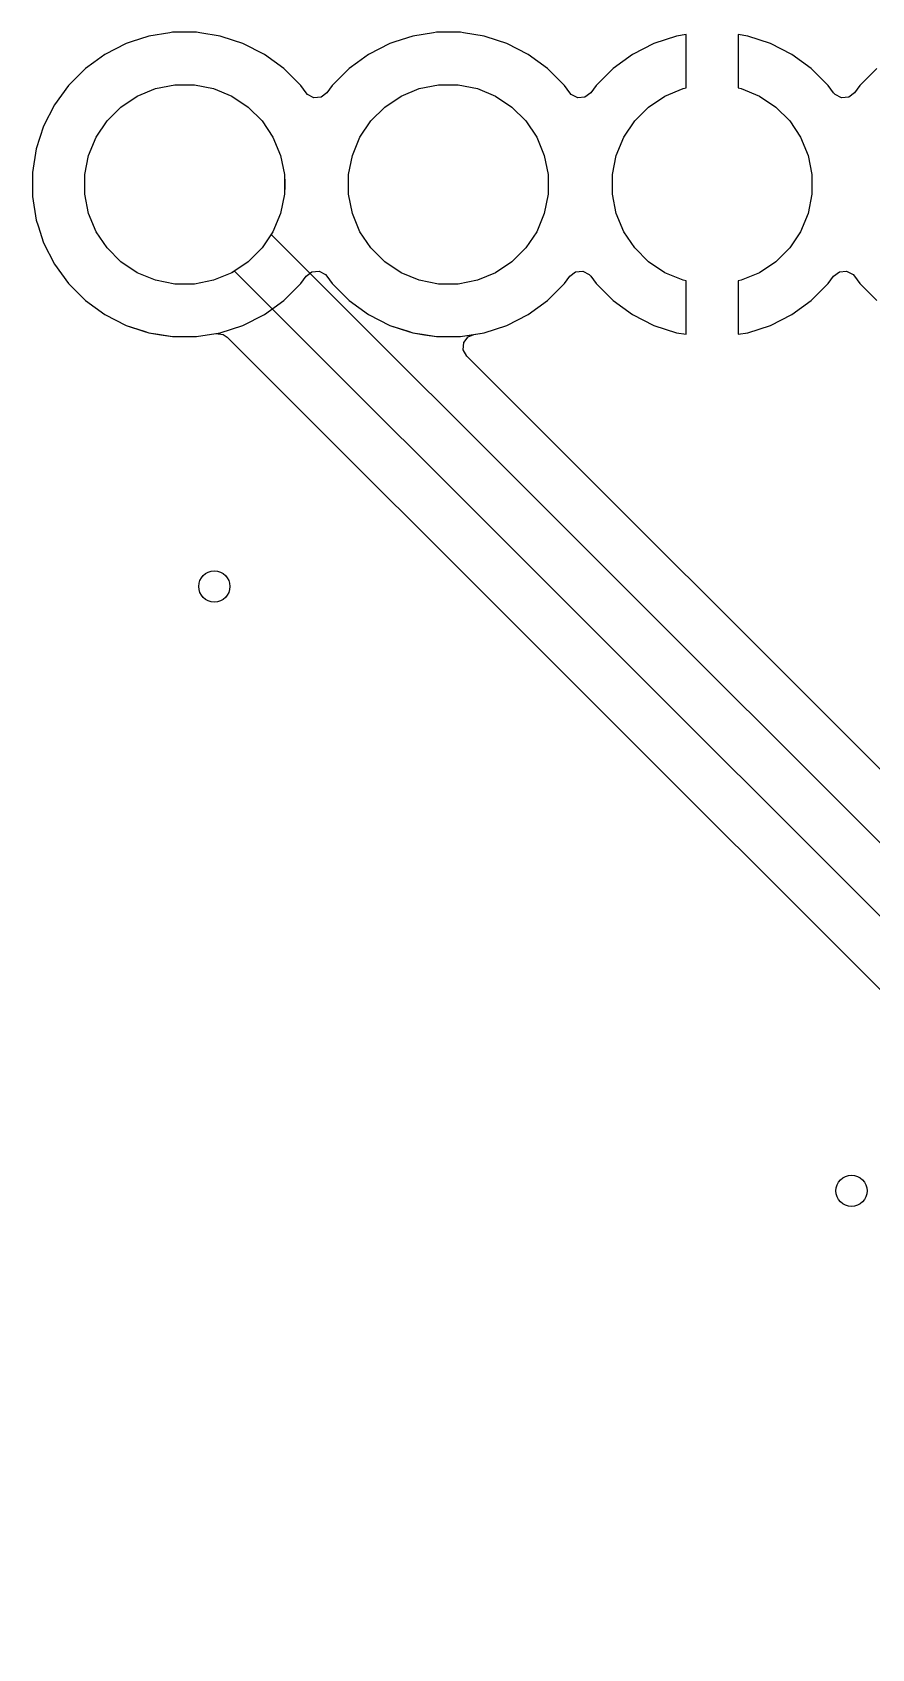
# Model space of a CAD drawing. Header units: inches. Extents: x 6.57 to 9.79, y -8.72 to -3.17.
# Drawn here: x 7.621 to 7.939, y -5.783 to -5.17 of the extents above; entities that cross this region are included whole.
import ezdxf

# ---------------------------------------------------------------- set-up
doc = ezdxf.new("R2010")
doc.units = ezdxf.units.IN
doc.header["$MEASUREMENT"] = 0
doc.layers.add('In2.Cu', color=33, linetype='CONTINUOUS', true_color=0xce7d2c)

msp = doc.modelspace()

# ---------------------------------------------------------------- linework, layer by layer
at = {"layer": 'In2.Cu', "linetype": 'CONTINUOUS'}
for p, q in [((7.65657, -5.17403), (7.64848, -5.17815)), ((7.65657, -5.17403), (7.64848, -5.17815)), ((7.65657, -5.17403), (7.64848, -5.17815)), ((7.65657, -5.17403), (7.64848, -5.17815)), ((7.65848, -5.17341), (7.65657, -5.17403)), ((7.65848, -5.17341), (7.65657, -5.17403)), ((7.65848, -5.17341), (7.65657, -5.17403)), ((7.65848, -5.17341), (7.65657, -5.17403)), ((7.65657, -5.17403), (7.65657, -5.17403)), ((7.65657, -5.17403), (7.65657, -5.17403)), ((7.65657, -5.17403), (7.65657, -5.17403)), ((7.65657, -5.17403), (7.65657, -5.17403)), ((7.65657, -5.17403), (7.65657, -5.17403)), ((7.65657, -5.17403), (7.65657, -5.17403)), ((7.65657, -5.17403), (7.65657, -5.17403)), ((7.65657, -5.17403), (7.65657, -5.17403)), ((7.66521, -5.17122), (7.65848, -5.17341)), ((7.66521, -5.17122), (7.65848, -5.17341)), ((7.66521, -5.17122), (7.65848, -5.17341)), ((7.66521, -5.17122), (7.65848, -5.17341)), ((7.6731, -5.16997), (7.66521, -5.17122)), ((7.6731, -5.16997), (7.66521, -5.17122)), ((7.6731, -5.16997), (7.66521, -5.17122)), ((7.6731, -5.16997), (7.66521, -5.17122)), ((7.67418, -5.1698), (7.6731, -5.16997)), ((7.67418, -5.1698), (7.6731, -5.16997)), ((7.67418, -5.1698), (7.6731, -5.16997)), ((7.67418, -5.1698), (7.6731, -5.16997)), ((7.68326, -5.1698), (7.67418, -5.1698)), ((7.68326, -5.1698), (7.67418, -5.1698)), ((7.68326, -5.1698), (7.67418, -5.1698)), ((7.68326, -5.1698), (7.67418, -5.1698)), ((7.68449, -5.16999), (7.68326, -5.1698)), ((7.68449, -5.16999), (7.68326, -5.1698)), ((7.68449, -5.16999), (7.68326, -5.1698)), ((7.68449, -5.16999), (7.68326, -5.1698)), ((7.69224, -5.17122), (7.68449, -5.16999)), ((7.69224, -5.17122), (7.68449, -5.16999)), ((7.69224, -5.17122), (7.68449, -5.16999)), ((7.69224, -5.17122), (7.68449, -5.16999)), ((7.69732, -5.17287), (7.69224, -5.17122)), ((7.69732, -5.17287), (7.69224, -5.17122)), ((7.69732, -5.17287), (7.69224, -5.17122)), ((7.69732, -5.17287), (7.69224, -5.17122)), ((7.70087, -5.17403), (7.69732, -5.17287)), ((7.70087, -5.17403), (7.69732, -5.17287)), ((7.70087, -5.17403), (7.69732, -5.17287)), ((7.70087, -5.17403), (7.69732, -5.17287)), ((7.70897, -5.17815), (7.70087, -5.17403)), ((7.70897, -5.17815), (7.70087, -5.17403)), ((7.70897, -5.17815), (7.70087, -5.17403)), ((7.70897, -5.17815), (7.70087, -5.17403)), ((7.75657, -5.17403), (7.74848, -5.17815)), ((7.75657, -5.17403), (7.74848, -5.17815)), ((7.75657, -5.17403), (7.74848, -5.17815)), ((7.75657, -5.17403), (7.74848, -5.17815)), ((7.75848, -5.17341), (7.75657, -5.17403)), ((7.75848, -5.17341), (7.75657, -5.17403)), ((7.75848, -5.17341), (7.75657, -5.17403)), ((7.75848, -5.17341), (7.75657, -5.17403)), ((7.75657, -5.17403), (7.75657, -5.17403)), ((7.75657, -5.17403), (7.75657, -5.17403)), ((7.75657, -5.17403), (7.75657, -5.17403)), ((7.75657, -5.17403), (7.75657, -5.17403)), ((7.75657, -5.17403), (7.75657, -5.17403)), ((7.75657, -5.17403), (7.75657, -5.17403)), ((7.75657, -5.17403), (7.75657, -5.17403)), ((7.75657, -5.17403), (7.75657, -5.17403)), ((7.76521, -5.17122), (7.75848, -5.17341)), ((7.76521, -5.17122), (7.75848, -5.17341)), ((7.76521, -5.17122), (7.75848, -5.17341)), ((7.76521, -5.17122), (7.75848, -5.17341)), ((7.7731, -5.16997), (7.76521, -5.17122)), ((7.7731, -5.16997), (7.76521, -5.17122)), ((7.7731, -5.16997), (7.76521, -5.17122)), ((7.7731, -5.16997), (7.76521, -5.17122)), ((7.77418, -5.1698), (7.7731, -5.16997)), ((7.77418, -5.1698), (7.7731, -5.16997)), ((7.77418, -5.1698), (7.7731, -5.16997)), ((7.77418, -5.1698), (7.7731, -5.16997)), ((7.78326, -5.1698), (7.77418, -5.1698)), ((7.78326, -5.1698), (7.77418, -5.1698)), ((7.78326, -5.1698), (7.77418, -5.1698)), ((7.78326, -5.1698), (7.77418, -5.1698)), ((7.78449, -5.16999), (7.78326, -5.1698)), ((7.78449, -5.16999), (7.78326, -5.1698)), ((7.78449, -5.16999), (7.78326, -5.1698)), ((7.78449, -5.16999), (7.78326, -5.1698)), ((7.79224, -5.17122), (7.78449, -5.16999)), ((7.79224, -5.17122), (7.78449, -5.16999)), ((7.79224, -5.17122), (7.78449, -5.16999)), ((7.79224, -5.17122), (7.78449, -5.16999)), ((7.79732, -5.17287), (7.79224, -5.17122)), ((7.79732, -5.17287), (7.79224, -5.17122)), ((7.79732, -5.17287), (7.79224, -5.17122)), ((7.79732, -5.17287), (7.79224, -5.17122)), ((7.80087, -5.17403), (7.79732, -5.17287)), ((7.80087, -5.17403), (7.79732, -5.17287)), ((7.80087, -5.17403), (7.79732, -5.17287)), ((7.80087, -5.17403), (7.79732, -5.17287)), ((7.80897, -5.17815), (7.80087, -5.17403)), ((7.80897, -5.17815), (7.80087, -5.17403)), ((7.80897, -5.17815), (7.80087, -5.17403)), ((7.80897, -5.17815), (7.80087, -5.17403)), ((7.85658, -5.17405), (7.84849, -5.17817)), ((7.85658, -5.17405), (7.84849, -5.17817)), ((7.85658, -5.17405), (7.84849, -5.17817)), ((7.85658, -5.17405), (7.84849, -5.17817)), ((7.86522, -5.17124), (7.85658, -5.17405)), ((7.86522, -5.17124), (7.85658, -5.17405)), ((7.86522, -5.17124), (7.85658, -5.17405)), ((7.86522, -5.17124), (7.85658, -5.17405)), ((7.86888, -5.17066), (7.86522, -5.17124)), ((7.86888, -5.17066), (7.86522, -5.17124)), ((7.86888, -5.17066), (7.86522, -5.17124)), ((7.86888, -5.17066), (7.86522, -5.17124)), ((7.86888, -5.1909), (7.86888, -5.17066)), ((7.86888, -5.1909), (7.86888, -5.17066)), ((7.86888, -5.1909), (7.86888, -5.17066)), ((7.86888, -5.1909), (7.86888, -5.17066)), ((7.89223, -5.17124), (7.88857, -5.17066)), ((7.88857, -5.17066), (7.88857, -5.1909)), ((7.89223, -5.17124), (7.88857, -5.17066)), ((7.88857, -5.17066), (7.88857, -5.1909)), ((7.89223, -5.17124), (7.88857, -5.17066)), ((7.88857, -5.17066), (7.88857, -5.1909)), ((7.89223, -5.17124), (7.88857, -5.17066)), ((7.88857, -5.17066), (7.88857, -5.1909)), ((7.90087, -5.17405), (7.89223, -5.17124)), ((7.90087, -5.17405), (7.89223, -5.17124)), ((7.90087, -5.17405), (7.89223, -5.17124)), ((7.90087, -5.17405), (7.89223, -5.17124)), ((7.90896, -5.17817), (7.90087, -5.17405)), ((7.90896, -5.17817), (7.90087, -5.17405)), ((7.90896, -5.17817), (7.90087, -5.17405)), ((7.90896, -5.17817), (7.90087, -5.17405)), ((7.64848, -5.17815), (7.64429, -5.1812)), ((7.64848, -5.17815), (7.64429, -5.1812)), ((7.64848, -5.17815), (7.64429, -5.1812)), ((7.64848, -5.17815), (7.64429, -5.1812)), ((7.71632, -5.18349), (7.70897, -5.17815)), ((7.71632, -5.18349), (7.70897, -5.17815)), ((7.71632, -5.18349), (7.70897, -5.17815)), ((7.71632, -5.18349), (7.70897, -5.17815)), ((7.74848, -5.17815), (7.74429, -5.1812)), ((7.74848, -5.17815), (7.74429, -5.1812)), ((7.74848, -5.17815), (7.74429, -5.1812)), ((7.74848, -5.17815), (7.74429, -5.1812)), ((7.81632, -5.18349), (7.80897, -5.17815)), ((7.81632, -5.18349), (7.80897, -5.17815)), ((7.81632, -5.18349), (7.80897, -5.17815)), ((7.81632, -5.18349), (7.80897, -5.17815)), ((7.84849, -5.17817), (7.84114, -5.18351)), ((7.84849, -5.17817), (7.84114, -5.18351)), ((7.84849, -5.17817), (7.84114, -5.18351)), ((7.84849, -5.17817), (7.84114, -5.18351)), ((7.9163, -5.18351), (7.90896, -5.17817)), ((7.9163, -5.18351), (7.90896, -5.17817)), ((7.9163, -5.18351), (7.90896, -5.17817)), ((7.9163, -5.18351), (7.90896, -5.17817)), ((7.64113, -5.18349), (7.63471, -5.18991)), ((7.64113, -5.18349), (7.63471, -5.18991)), ((7.64113, -5.18349), (7.63471, -5.18991)), ((7.64113, -5.18349), (7.63471, -5.18991)), ((7.64429, -5.1812), (7.64113, -5.18349)), ((7.64429, -5.1812), (7.64113, -5.18349)), ((7.64429, -5.1812), (7.64113, -5.18349)), ((7.64429, -5.1812), (7.64113, -5.18349)), ((7.64113, -5.18349), (7.64113, -5.18349)), ((7.64113, -5.18349), (7.64113, -5.18349)), ((7.64113, -5.18349), (7.64113, -5.18349)), ((7.64113, -5.18349), (7.64113, -5.18349)), ((7.64113, -5.18349), (7.64113, -5.18349)), ((7.64113, -5.18349), (7.64113, -5.18349)), ((7.64113, -5.18349), (7.64113, -5.18349)), ((7.64113, -5.18349), (7.64113, -5.18349)), ((7.72274, -5.18991), (7.71632, -5.18349)), ((7.72274, -5.18991), (7.71632, -5.18349)), ((7.72274, -5.18991), (7.71632, -5.18349)), ((7.72274, -5.18991), (7.71632, -5.18349)), ((7.74113, -5.18349), (7.73471, -5.18991)), ((7.74113, -5.18349), (7.73471, -5.18991)), ((7.74113, -5.18349), (7.73471, -5.18991)), ((7.74113, -5.18349), (7.73471, -5.18991)), ((7.74429, -5.1812), (7.74113, -5.18349)), ((7.74429, -5.1812), (7.74113, -5.18349)), ((7.74429, -5.1812), (7.74113, -5.18349)), ((7.74429, -5.1812), (7.74113, -5.18349)), ((7.74113, -5.18349), (7.74113, -5.18349)), ((7.74113, -5.18349), (7.74113, -5.18349)), ((7.74113, -5.18349), (7.74113, -5.18349)), ((7.74113, -5.18349), (7.74113, -5.18349)), ((7.74113, -5.18349), (7.74113, -5.18349)), ((7.74113, -5.18349), (7.74113, -5.18349)), ((7.74113, -5.18349), (7.74113, -5.18349)), ((7.74113, -5.18349), (7.74113, -5.18349)), ((7.82274, -5.18991), (7.81632, -5.18349)), ((7.82274, -5.18991), (7.81632, -5.18349)), ((7.82274, -5.18991), (7.81632, -5.18349)), ((7.82274, -5.18991), (7.81632, -5.18349)), ((7.84114, -5.18351), (7.83472, -5.18993)), ((7.84114, -5.18351), (7.83472, -5.18993)), ((7.84114, -5.18351), (7.83472, -5.18993)), ((7.84114, -5.18351), (7.83472, -5.18993)), ((7.84114, -5.18351), (7.84114, -5.18351)), ((7.84114, -5.18351), (7.84114, -5.18351)), ((7.84114, -5.18351), (7.84114, -5.18351)), ((7.84114, -5.18351), (7.84114, -5.18351)), ((7.92272, -5.18993), (7.9163, -5.18351)), ((7.92272, -5.18993), (7.9163, -5.18351)), ((7.92272, -5.18993), (7.9163, -5.18351)), ((7.92272, -5.18993), (7.9163, -5.18351)), ((7.94113, -5.18349), (7.93471, -5.18991)), ((7.94113, -5.18349), (7.93471, -5.18991)), ((7.94113, -5.18349), (7.93471, -5.18991)), ((7.94113, -5.18349), (7.93471, -5.18991)), ((7.6347, -5.18993), (7.62937, -5.19726)), ((7.6347, -5.18993), (7.62937, -5.19726)), ((7.6347, -5.18993), (7.62937, -5.19726)), ((7.6347, -5.18993), (7.62937, -5.19726)), ((7.63471, -5.18991), (7.6347, -5.18993)), ((7.63471, -5.18991), (7.6347, -5.18993)), ((7.63471, -5.18991), (7.6347, -5.18993)), ((7.63471, -5.18991), (7.6347, -5.18993)), ((7.63471, -5.18991), (7.63471, -5.18991)), ((7.63471, -5.18991), (7.63471, -5.18991)), ((7.63471, -5.18991), (7.63471, -5.18991)), ((7.63471, -5.18991), (7.63471, -5.18991)), ((7.63471, -5.18991), (7.63471, -5.18991)), ((7.63471, -5.18991), (7.63471, -5.18991)), ((7.63471, -5.18991), (7.63471, -5.18991)), ((7.63471, -5.18991), (7.63471, -5.18991)), ((7.66081, -5.19399), (7.66769, -5.19114)), ((7.66081, -5.19399), (7.66769, -5.19114)), ((7.66081, -5.19399), (7.66769, -5.19114)), ((7.66081, -5.19399), (7.66769, -5.19114)), ((7.66769, -5.19114), (7.675, -5.18969)), ((7.66769, -5.19114), (7.675, -5.18969)), ((7.66769, -5.19114), (7.675, -5.18969)), ((7.66769, -5.19114), (7.675, -5.18969)), ((7.675, -5.18969), (7.68245, -5.18969)), ((7.675, -5.18969), (7.68245, -5.18969)), ((7.675, -5.18969), (7.68245, -5.18969)), ((7.675, -5.18969), (7.68245, -5.18969)), ((7.68245, -5.18969), (7.68975, -5.19114)), ((7.68245, -5.18969), (7.68975, -5.19114)), ((7.68245, -5.18969), (7.68975, -5.19114)), ((7.68245, -5.18969), (7.68975, -5.19114)), ((7.68975, -5.19114), (7.69664, -5.19399)), ((7.68975, -5.19114), (7.69664, -5.19399)), ((7.68975, -5.19114), (7.69664, -5.19399)), ((7.68975, -5.19114), (7.69664, -5.19399)), ((7.72275, -5.18993), (7.72274, -5.18991)), ((7.72275, -5.18993), (7.72274, -5.18991)), ((7.72275, -5.18993), (7.72274, -5.18991)), ((7.72275, -5.18993), (7.72274, -5.18991)), ((7.72477, -5.19271), (7.72275, -5.18993)), ((7.72477, -5.19271), (7.72275, -5.18993)), ((7.72477, -5.19271), (7.72275, -5.18993)), ((7.72477, -5.19271), (7.72275, -5.18993)), ((7.72532, -5.19335), (7.72477, -5.19271)), ((7.72532, -5.19335), (7.72477, -5.19271)), ((7.72532, -5.19335), (7.72477, -5.19271)), ((7.72532, -5.19335), (7.72477, -5.19271)), ((7.72775, -5.19463), (7.72532, -5.19335)), ((7.72775, -5.19463), (7.72532, -5.19335)), ((7.72775, -5.19463), (7.72532, -5.19335)), ((7.72775, -5.19463), (7.72532, -5.19335)), ((7.73267, -5.19271), (7.73049, -5.19439)), ((7.73267, -5.19271), (7.73049, -5.19439)), ((7.73267, -5.19271), (7.73049, -5.19439)), ((7.73267, -5.19271), (7.73049, -5.19439)), ((7.73471, -5.18991), (7.73267, -5.19271)), ((7.73471, -5.18991), (7.73267, -5.19271)), ((7.73471, -5.18991), (7.73267, -5.19271)), ((7.73471, -5.18991), (7.73267, -5.19271)), ((7.76081, -5.19399), (7.76769, -5.19114)), ((7.76081, -5.19399), (7.76769, -5.19114)), ((7.76081, -5.19399), (7.76769, -5.19114)), ((7.76081, -5.19399), (7.76769, -5.19114)), ((7.76769, -5.19114), (7.775, -5.18969)), ((7.76769, -5.19114), (7.775, -5.18969)), ((7.76769, -5.19114), (7.775, -5.18969)), ((7.76769, -5.19114), (7.775, -5.18969)), ((7.775, -5.18969), (7.78245, -5.18969)), ((7.775, -5.18969), (7.78245, -5.18969)), ((7.775, -5.18969), (7.78245, -5.18969)), ((7.775, -5.18969), (7.78245, -5.18969)), ((7.78245, -5.18969), (7.78975, -5.19114)), ((7.78245, -5.18969), (7.78975, -5.19114)), ((7.78245, -5.18969), (7.78975, -5.19114)), ((7.78245, -5.18969), (7.78975, -5.19114)), ((7.78975, -5.19114), (7.79664, -5.19399)), ((7.78975, -5.19114), (7.79664, -5.19399)), ((7.78975, -5.19114), (7.79664, -5.19399)), ((7.78975, -5.19114), (7.79664, -5.19399)), ((7.82479, -5.19273), (7.82274, -5.18991)), ((7.82479, -5.19273), (7.82274, -5.18991)), ((7.82479, -5.19273), (7.82274, -5.18991)), ((7.82479, -5.19273), (7.82274, -5.18991)), ((7.82533, -5.19336), (7.82479, -5.19273)), ((7.82533, -5.19336), (7.82479, -5.19273)), ((7.82533, -5.19336), (7.82479, -5.19273)), ((7.82533, -5.19336), (7.82479, -5.19273)), ((7.82777, -5.19465), (7.82533, -5.19336)), ((7.82777, -5.19465), (7.82533, -5.19336)), ((7.82777, -5.19465), (7.82533, -5.19336)), ((7.82777, -5.19465), (7.82533, -5.19336)), ((7.83268, -5.19273), (7.83051, -5.19441)), ((7.83268, -5.19273), (7.83051, -5.19441)), ((7.83268, -5.19273), (7.83051, -5.19441)), ((7.83268, -5.19273), (7.83051, -5.19441)), ((7.83472, -5.18993), (7.83268, -5.19273)), ((7.83472, -5.18993), (7.83268, -5.19273)), ((7.83472, -5.18993), (7.83268, -5.19273)), ((7.83472, -5.18993), (7.83268, -5.19273)), ((7.83472, -5.18993), (7.83472, -5.18993)), ((7.83472, -5.18993), (7.83472, -5.18993)), ((7.83472, -5.18993), (7.83472, -5.18993)), ((7.83472, -5.18993), (7.83472, -5.18993)), ((7.86081, -5.19399), (7.86769, -5.19114)), ((7.86081, -5.19399), (7.86769, -5.19114)), ((7.86081, -5.19399), (7.86769, -5.19114)), ((7.86081, -5.19399), (7.86769, -5.19114)), ((7.86769, -5.19114), (7.86888, -5.1909)), ((7.86769, -5.19114), (7.86888, -5.1909)), ((7.86769, -5.19114), (7.86888, -5.1909)), ((7.86769, -5.19114), (7.86888, -5.1909)), ((7.88857, -5.1909), (7.88975, -5.19114)), ((7.88857, -5.1909), (7.88975, -5.19114)), ((7.88857, -5.1909), (7.88975, -5.19114)), ((7.88857, -5.1909), (7.88975, -5.19114)), ((7.88975, -5.19114), (7.89664, -5.19399)), ((7.88975, -5.19114), (7.89664, -5.19399)), ((7.88975, -5.19114), (7.89664, -5.19399)), ((7.88975, -5.19114), (7.89664, -5.19399)), ((7.92476, -5.19273), (7.92272, -5.18993)), ((7.92272, -5.18993), (7.92272, -5.18993)), ((7.92476, -5.19273), (7.92272, -5.18993)), ((7.92272, -5.18993), (7.92272, -5.18993)), ((7.92476, -5.19273), (7.92272, -5.18993)), ((7.92272, -5.18993), (7.92272, -5.18993)), ((7.92476, -5.19273), (7.92272, -5.18993)), ((7.92272, -5.18993), (7.92272, -5.18993)), ((7.92531, -5.19336), (7.92476, -5.19273)), ((7.92531, -5.19336), (7.92476, -5.19273)), ((7.92531, -5.19336), (7.92476, -5.19273)), ((7.92531, -5.19336), (7.92476, -5.19273)), ((7.92774, -5.19465), (7.92531, -5.19336)), ((7.92774, -5.19465), (7.92531, -5.19336)), ((7.92774, -5.19465), (7.92531, -5.19336)), ((7.92774, -5.19465), (7.92531, -5.19336)), ((7.93266, -5.19273), (7.93048, -5.19441)), ((7.93266, -5.19273), (7.93048, -5.19441)), ((7.93266, -5.19273), (7.93048, -5.19441)), ((7.93266, -5.19273), (7.93048, -5.19441)), ((7.93471, -5.18991), (7.93266, -5.19273)), ((7.93471, -5.18991), (7.93266, -5.19273)), ((7.93471, -5.18991), (7.93266, -5.19273)), ((7.93471, -5.18991), (7.93266, -5.19273)), ((7.93471, -5.18991), (7.93471, -5.18991)), ((7.93471, -5.18991), (7.93471, -5.18991)), ((7.93471, -5.18991), (7.93471, -5.18991)), ((7.93471, -5.18991), (7.93471, -5.18991)), ((7.62937, -5.19726), (7.62525, -5.20535)), ((7.62937, -5.19726), (7.62525, -5.20535)), ((7.62937, -5.19726), (7.62525, -5.20535)), ((7.62937, -5.19726), (7.62525, -5.20535)), ((7.64935, -5.2034), (7.65462, -5.19813)), ((7.64935, -5.2034), (7.65462, -5.19813)), ((7.64935, -5.2034), (7.65462, -5.19813)), ((7.64935, -5.2034), (7.65462, -5.19813)), ((7.65462, -5.19813), (7.66081, -5.19399)), ((7.65462, -5.19813), (7.66081, -5.19399)), ((7.65462, -5.19813), (7.66081, -5.19399)), ((7.65462, -5.19813), (7.66081, -5.19399)), ((7.69664, -5.19399), (7.70283, -5.19813)), ((7.69664, -5.19399), (7.70283, -5.19813)), ((7.69664, -5.19399), (7.70283, -5.19813)), ((7.69664, -5.19399), (7.70283, -5.19813)), ((7.70283, -5.19813), (7.7081, -5.2034)), ((7.70283, -5.19813), (7.7081, -5.2034)), ((7.70283, -5.19813), (7.7081, -5.2034)), ((7.70283, -5.19813), (7.7081, -5.2034)), ((7.73049, -5.19439), (7.72775, -5.19463)), ((7.73049, -5.19439), (7.72775, -5.19463)), ((7.73049, -5.19439), (7.72775, -5.19463)), ((7.73049, -5.19439), (7.72775, -5.19463)), ((7.74935, -5.2034), (7.75462, -5.19813)), ((7.74935, -5.2034), (7.75462, -5.19813)), ((7.74935, -5.2034), (7.75462, -5.19813)), ((7.74935, -5.2034), (7.75462, -5.19813)), ((7.75462, -5.19813), (7.76081, -5.19399)), ((7.75462, -5.19813), (7.76081, -5.19399)), ((7.75462, -5.19813), (7.76081, -5.19399)), ((7.75462, -5.19813), (7.76081, -5.19399)), ((7.79664, -5.19399), (7.80283, -5.19813)), ((7.79664, -5.19399), (7.80283, -5.19813)), ((7.79664, -5.19399), (7.80283, -5.19813)), ((7.79664, -5.19399), (7.80283, -5.19813)), ((7.80283, -5.19813), (7.8081, -5.2034)), ((7.80283, -5.19813), (7.8081, -5.2034)), ((7.80283, -5.19813), (7.8081, -5.2034)), ((7.80283, -5.19813), (7.8081, -5.2034)), ((7.83051, -5.19441), (7.82777, -5.19465)), ((7.83051, -5.19441), (7.82777, -5.19465)), ((7.83051, -5.19441), (7.82777, -5.19465)), ((7.83051, -5.19441), (7.82777, -5.19465)), ((7.84935, -5.2034), (7.85462, -5.19813)), ((7.84935, -5.2034), (7.85462, -5.19813)), ((7.84935, -5.2034), (7.85462, -5.19813)), ((7.84935, -5.2034), (7.85462, -5.19813)), ((7.85462, -5.19813), (7.86081, -5.19399)), ((7.85462, -5.19813), (7.86081, -5.19399)), ((7.85462, -5.19813), (7.86081, -5.19399)), ((7.85462, -5.19813), (7.86081, -5.19399)), ((7.89664, -5.19399), (7.90283, -5.19813)), ((7.89664, -5.19399), (7.90283, -5.19813)), ((7.89664, -5.19399), (7.90283, -5.19813)), ((7.89664, -5.19399), (7.90283, -5.19813)), ((7.90283, -5.19813), (7.9081, -5.2034)), ((7.90283, -5.19813), (7.9081, -5.2034)), ((7.90283, -5.19813), (7.9081, -5.2034)), ((7.90283, -5.19813), (7.9081, -5.2034)), ((7.93048, -5.19441), (7.92774, -5.19465)), ((7.93048, -5.19441), (7.92774, -5.19465)), ((7.93048, -5.19441), (7.92774, -5.19465)), ((7.93048, -5.19441), (7.92774, -5.19465)), ((7.62525, -5.20535), (7.62244, -5.21399)), ((7.62525, -5.20535), (7.62244, -5.21399)), ((7.62525, -5.20535), (7.62244, -5.21399)), ((7.62525, -5.20535), (7.62244, -5.21399)), ((7.64521, -5.20959), (7.64935, -5.2034)), ((7.64521, -5.20959), (7.64935, -5.2034)), ((7.64521, -5.20959), (7.64935, -5.2034)), ((7.64521, -5.20959), (7.64935, -5.2034)), ((7.7081, -5.2034), (7.71224, -5.20959)), ((7.7081, -5.2034), (7.71224, -5.20959)), ((7.7081, -5.2034), (7.71224, -5.20959)), ((7.7081, -5.2034), (7.71224, -5.20959)), ((7.74521, -5.20959), (7.74935, -5.2034)), ((7.74521, -5.20959), (7.74935, -5.2034)), ((7.74521, -5.20959), (7.74935, -5.2034)), ((7.74521, -5.20959), (7.74935, -5.2034)), ((7.8081, -5.2034), (7.81224, -5.20959)), ((7.8081, -5.2034), (7.81224, -5.20959)), ((7.8081, -5.2034), (7.81224, -5.20959)), ((7.8081, -5.2034), (7.81224, -5.20959)), ((7.84521, -5.20959), (7.84935, -5.2034)), ((7.84521, -5.20959), (7.84935, -5.2034)), ((7.84521, -5.20959), (7.84935, -5.2034)), ((7.84521, -5.20959), (7.84935, -5.2034)), ((7.9081, -5.2034), (7.91224, -5.20959)), ((7.9081, -5.2034), (7.91224, -5.20959)), ((7.9081, -5.2034), (7.91224, -5.20959)), ((7.9081, -5.2034), (7.91224, -5.20959)), ((7.64236, -5.21647), (7.64521, -5.20959)), ((7.64236, -5.21647), (7.64521, -5.20959)), ((7.64236, -5.21647), (7.64521, -5.20959)), ((7.64236, -5.21647), (7.64521, -5.20959)), ((7.71224, -5.20959), (7.71509, -5.21647)), ((7.71224, -5.20959), (7.71509, -5.21647)), ((7.71224, -5.20959), (7.71509, -5.21647)), ((7.71224, -5.20959), (7.71509, -5.21647)), ((7.74236, -5.21647), (7.74521, -5.20959)), ((7.74236, -5.21647), (7.74521, -5.20959)), ((7.74236, -5.21647), (7.74521, -5.20959)), ((7.74236, -5.21647), (7.74521, -5.20959)), ((7.81224, -5.20959), (7.81509, -5.21647)), ((7.81224, -5.20959), (7.81509, -5.21647)), ((7.81224, -5.20959), (7.81509, -5.21647)), ((7.81224, -5.20959), (7.81509, -5.21647)), ((7.84236, -5.21647), (7.84521, -5.20959)), ((7.84236, -5.21647), (7.84521, -5.20959)), ((7.84236, -5.21647), (7.84521, -5.20959)), ((7.84236, -5.21647), (7.84521, -5.20959)), ((7.91224, -5.20959), (7.91509, -5.21647)), ((7.91224, -5.20959), (7.91509, -5.21647)), ((7.91224, -5.20959), (7.91509, -5.21647)), ((7.91224, -5.20959), (7.91509, -5.21647)), ((7.62244, -5.21399), (7.62102, -5.22296)), ((7.62244, -5.21399), (7.62102, -5.22296)), ((7.62244, -5.21399), (7.62102, -5.22296)), ((7.62244, -5.21399), (7.62102, -5.22296)), ((7.64091, -5.22378), (7.64236, -5.21647)), ((7.64091, -5.22378), (7.64236, -5.21647)), ((7.64091, -5.22378), (7.64236, -5.21647)), ((7.64091, -5.22378), (7.64236, -5.21647)), ((7.71509, -5.21647), (7.71654, -5.22378)), ((7.71509, -5.21647), (7.71654, -5.22378)), ((7.71509, -5.21647), (7.71654, -5.22378)), ((7.71509, -5.21647), (7.71654, -5.22378)), ((7.74091, -5.22378), (7.74236, -5.21647)), ((7.74091, -5.22378), (7.74236, -5.21647)), ((7.74091, -5.22378), (7.74236, -5.21647)), ((7.74091, -5.22378), (7.74236, -5.21647)), ((7.81509, -5.21647), (7.81654, -5.22378)), ((7.81509, -5.21647), (7.81654, -5.22378)), ((7.81509, -5.21647), (7.81654, -5.22378)), ((7.81509, -5.21647), (7.81654, -5.22378)), ((7.84091, -5.22378), (7.84236, -5.21647)), ((7.84091, -5.22378), (7.84236, -5.21647)), ((7.84091, -5.22378), (7.84236, -5.21647)), ((7.84091, -5.22378), (7.84236, -5.21647)), ((7.91509, -5.21647), (7.91654, -5.22378)), ((7.91509, -5.21647), (7.91654, -5.22378)), ((7.91509, -5.21647), (7.91654, -5.22378)), ((7.91509, -5.21647), (7.91654, -5.22378)), ((7.62102, -5.22296), (7.62102, -5.23205)), ((7.62102, -5.22296), (7.62102, -5.23205)), ((7.62102, -5.22296), (7.62102, -5.23205)), ((7.62102, -5.22296), (7.62102, -5.23205)), ((7.64091, -5.23123), (7.64091, -5.22378)), ((7.64091, -5.23123), (7.64091, -5.22378)), ((7.64091, -5.23123), (7.64091, -5.22378)), ((7.64091, -5.23123), (7.64091, -5.22378)), ((7.71654, -5.22378), (7.71654, -5.23123)), ((7.71654, -5.22378), (7.71654, -5.23123)), ((7.71654, -5.22378), (7.71654, -5.22527)), ((7.71654, -5.22378), (7.71654, -5.23123)), ((7.74091, -5.23123), (7.74091, -5.22378)), ((7.74091, -5.23123), (7.74091, -5.22378)), ((7.74091, -5.23123), (7.74091, -5.22378)), ((7.74091, -5.23123), (7.74091, -5.22378)), ((7.81654, -5.22378), (7.81654, -5.23123)), ((7.81654, -5.22378), (7.81654, -5.23123)), ((7.81654, -5.22378), (7.81654, -5.23123)), ((7.81654, -5.22378), (7.81654, -5.23123)), ((7.84091, -5.23123), (7.84091, -5.22378)), ((7.84091, -5.23123), (7.84091, -5.22378)), ((7.84091, -5.23123), (7.84091, -5.22378)), ((7.84091, -5.23123), (7.84091, -5.22378)), ((7.91654, -5.22378), (7.91654, -5.23123)), ((7.91654, -5.22378), (7.91654, -5.23123)), ((7.91654, -5.22378), (7.91654, -5.23123)), ((7.91654, -5.22378), (7.91654, -5.23123)), ((7.71654, -5.22527), (7.71667, -5.22558)), ((7.71667, -5.22942), (7.71654, -5.22973)), ((7.71654, -5.22973), (7.71654, -5.23123)), ((7.71667, -5.22558), (7.71667, -5.22942)), ((7.62102, -5.23205), (7.62244, -5.24102)), ((7.62102, -5.23205), (7.62244, -5.24102)), ((7.62102, -5.23205), (7.62244, -5.24102)), ((7.62102, -5.23205), (7.62244, -5.24102)), ((7.64236, -5.23854), (7.64091, -5.23123)), ((7.64236, -5.23854), (7.64091, -5.23123)), ((7.64236, -5.23854), (7.64091, -5.23123)), ((7.64236, -5.23854), (7.64091, -5.23123)), ((7.71654, -5.23123), (7.71509, -5.23854)), ((7.71654, -5.23123), (7.71509, -5.23854)), ((7.71654, -5.23123), (7.71509, -5.23854)), ((7.71654, -5.23123), (7.71509, -5.23854)), ((7.74236, -5.23854), (7.74091, -5.23123)), ((7.74236, -5.23854), (7.74091, -5.23123)), ((7.74236, -5.23854), (7.74091, -5.23123)), ((7.74236, -5.23854), (7.74091, -5.23123)), ((7.81654, -5.23123), (7.81509, -5.23854)), ((7.81654, -5.23123), (7.81509, -5.23854)), ((7.81654, -5.23123), (7.81509, -5.23854)), ((7.81654, -5.23123), (7.81509, -5.23854)), ((7.84236, -5.23854), (7.84091, -5.23123)), ((7.84236, -5.23854), (7.84091, -5.23123)), ((7.84236, -5.23854), (7.84091, -5.23123)), ((7.84236, -5.23854), (7.84091, -5.23123)), ((7.91654, -5.23123), (7.91509, -5.23854)), ((7.91654, -5.23123), (7.91509, -5.23854)), ((7.91654, -5.23123), (7.91509, -5.23854)), ((7.91654, -5.23123), (7.91509, -5.23854)), ((7.62244, -5.24102), (7.62317, -5.24326)), ((7.62244, -5.24102), (7.62317, -5.24326)), ((7.62244, -5.24102), (7.62317, -5.24326)), ((7.62244, -5.24102), (7.62317, -5.24326)), ((7.64521, -5.24542), (7.64236, -5.23854)), ((7.64521, -5.24542), (7.64236, -5.23854)), ((7.64521, -5.24542), (7.64236, -5.23854)), ((7.64521, -5.24542), (7.64236, -5.23854)), ((7.71509, -5.23854), (7.71224, -5.24542)), ((7.71509, -5.23854), (7.71224, -5.24542)), ((7.71509, -5.23854), (7.71224, -5.24542)), ((7.71509, -5.23854), (7.71224, -5.24542)), ((7.74521, -5.24542), (7.74236, -5.23854)), ((7.74521, -5.24542), (7.74236, -5.23854)), ((7.74521, -5.24542), (7.74236, -5.23854)), ((7.74521, -5.24542), (7.74236, -5.23854)), ((7.81509, -5.23854), (7.81224, -5.24542)), ((7.81509, -5.23854), (7.81224, -5.24542)), ((7.81509, -5.23854), (7.81224, -5.24542)), ((7.81509, -5.23854), (7.81224, -5.24542)), ((7.84521, -5.24542), (7.84236, -5.23854)), ((7.84521, -5.24542), (7.84236, -5.23854)), ((7.84521, -5.24542), (7.84236, -5.23854)), ((7.84521, -5.24542), (7.84236, -5.23854)), ((7.91509, -5.23854), (7.91224, -5.24542)), ((7.91509, -5.23854), (7.91224, -5.24542)), ((7.91509, -5.23854), (7.91224, -5.24542)), ((7.91509, -5.23854), (7.91224, -5.24542)), ((7.62317, -5.24326), (7.62525, -5.24966)), ((7.62317, -5.24326), (7.62525, -5.24966)), ((7.62317, -5.24326), (7.62525, -5.24966)), ((7.62317, -5.24326), (7.62525, -5.24966)), ((7.64935, -5.25161), (7.64521, -5.24542)), ((7.64935, -5.25161), (7.64521, -5.24542)), ((7.64935, -5.25161), (7.64521, -5.24542)), ((7.64935, -5.25161), (7.64521, -5.24542)), ((7.71224, -5.24542), (7.7081, -5.25161)), ((7.71224, -5.24542), (7.7081, -5.25161)), ((7.71224, -5.24542), (7.7081, -5.25161)), ((7.71224, -5.24542), (7.71156, -5.24643)), ((7.71156, -5.24643), (8.2153, -5.75016)), ((7.74935, -5.25161), (7.74521, -5.24542)), ((7.74935, -5.25161), (7.74521, -5.24542)), ((7.74935, -5.25161), (7.74521, -5.24542)), ((7.74935, -5.25161), (7.74521, -5.24542)), ((7.81224, -5.24542), (7.8081, -5.25161)), ((7.81224, -5.24542), (7.8081, -5.25161)), ((7.81224, -5.24542), (7.8081, -5.25161)), ((7.81224, -5.24542), (7.8081, -5.25161)), ((7.84935, -5.25161), (7.84521, -5.24542)), ((7.84935, -5.25161), (7.84521, -5.24542)), ((7.84935, -5.25161), (7.84521, -5.24542)), ((7.84935, -5.25161), (7.84521, -5.24542)), ((7.91224, -5.24542), (7.9081, -5.25161)), ((7.91224, -5.24542), (7.9081, -5.25161)), ((7.91224, -5.24542), (7.9081, -5.25161)), ((7.91224, -5.24542), (7.9081, -5.25161)), ((7.62525, -5.24966), (7.62937, -5.25775)), ((7.62525, -5.24966), (7.62937, -5.25775)), ((7.62525, -5.24966), (7.62937, -5.25775)), ((7.62525, -5.24966), (7.62937, -5.25775)), ((7.65462, -5.25688), (7.64935, -5.25161)), ((7.65462, -5.25688), (7.64935, -5.25161)), ((7.65462, -5.25688), (7.64935, -5.25161)), ((7.65462, -5.25688), (7.64935, -5.25161)), ((7.7081, -5.25161), (7.70283, -5.25688)), ((7.7081, -5.25161), (7.70283, -5.25688)), ((7.7081, -5.25161), (7.70283, -5.25688)), ((7.75462, -5.25688), (7.74935, -5.25161)), ((7.75462, -5.25688), (7.74935, -5.25161)), ((7.75462, -5.25688), (7.74935, -5.25161)), ((7.75462, -5.25688), (7.74935, -5.25161)), ((7.8081, -5.25161), (7.80283, -5.25688)), ((7.8081, -5.25161), (7.80283, -5.25688)), ((7.8081, -5.25161), (7.80283, -5.25688)), ((7.8081, -5.25161), (7.80283, -5.25688)), ((7.85462, -5.25688), (7.84935, -5.25161)), ((7.85462, -5.25688), (7.84935, -5.25161)), ((7.85462, -5.25688), (7.84935, -5.25161)), ((7.85462, -5.25688), (7.84935, -5.25161)), ((7.9081, -5.25161), (7.90283, -5.25688)), ((7.9081, -5.25161), (7.90283, -5.25688)), ((7.9081, -5.25161), (7.90283, -5.25688)), ((7.9081, -5.25161), (7.90283, -5.25688)), ((7.62937, -5.25775), (7.63471, -5.2651)), ((7.62937, -5.25775), (7.63471, -5.2651)), ((7.62937, -5.25775), (7.63471, -5.2651)), ((7.62937, -5.25775), (7.63471, -5.2651)), ((7.66081, -5.26102), (7.65462, -5.25688)), ((7.66081, -5.26102), (7.65462, -5.25688)), ((7.66081, -5.26102), (7.65462, -5.25688)), ((7.66081, -5.26102), (7.65462, -5.25688)), ((7.70283, -5.25688), (7.69664, -5.26102)), ((7.70283, -5.25688), (7.69664, -5.26102)), ((7.70283, -5.25688), (7.69664, -5.26102)), ((7.69764, -5.26034), (7.69664, -5.26102)), ((8.20426, -5.76696), (7.69764, -5.26034)), ((7.72477, -5.26229), (7.72695, -5.26062)), ((7.72477, -5.26229), (7.72695, -5.26062)), ((7.72477, -5.26229), (7.72695, -5.26062)), ((7.72695, -5.26062), (7.72969, -5.26038)), ((7.72695, -5.26062), (7.72969, -5.26038)), ((7.72695, -5.26062), (7.72969, -5.26038)), ((7.72969, -5.26038), (7.73213, -5.26166)), ((7.72969, -5.26038), (7.73213, -5.26166)), ((7.72969, -5.26038), (7.73213, -5.26166)), ((7.76081, -5.26102), (7.75462, -5.25688)), ((7.76081, -5.26102), (7.75462, -5.25688)), ((7.76081, -5.26102), (7.75462, -5.25688)), ((7.76081, -5.26102), (7.75462, -5.25688)), ((7.80283, -5.25688), (7.79664, -5.26102)), ((7.80283, -5.25688), (7.79664, -5.26102)), ((7.80283, -5.25688), (7.79664, -5.26102)), ((7.80283, -5.25688), (7.79664, -5.26102)), ((7.82479, -5.26228), (7.82696, -5.2606)), ((7.82479, -5.26228), (7.82696, -5.2606)), ((7.82479, -5.26228), (7.82696, -5.2606)), ((7.82479, -5.26228), (7.82696, -5.2606)), ((7.82696, -5.2606), (7.8297, -5.26036)), ((7.82696, -5.2606), (7.8297, -5.26036)), ((7.82696, -5.2606), (7.8297, -5.26036)), ((7.82696, -5.2606), (7.8297, -5.26036)), ((7.8297, -5.26036), (7.83214, -5.26165)), ((7.8297, -5.26036), (7.83214, -5.26165)), ((7.8297, -5.26036), (7.83214, -5.26165)), ((7.8297, -5.26036), (7.83214, -5.26165)), ((7.86081, -5.26102), (7.85462, -5.25688)), ((7.86081, -5.26102), (7.85462, -5.25688)), ((7.86081, -5.26102), (7.85462, -5.25688)), ((7.86081, -5.26102), (7.85462, -5.25688)), ((7.90283, -5.25688), (7.89664, -5.26102)), ((7.90283, -5.25688), (7.89664, -5.26102)), ((7.90283, -5.25688), (7.89664, -5.26102)), ((7.90283, -5.25688), (7.89664, -5.26102)), ((7.92476, -5.26228), (7.92694, -5.2606)), ((7.92476, -5.26228), (7.92694, -5.2606)), ((7.92476, -5.26228), (7.92694, -5.2606)), ((7.92476, -5.26228), (7.92694, -5.2606)), ((7.92694, -5.2606), (7.92968, -5.26036)), ((7.92694, -5.2606), (7.92968, -5.26036)), ((7.92694, -5.2606), (7.92968, -5.26036)), ((7.92694, -5.2606), (7.92968, -5.26036)), ((7.92968, -5.26036), (7.93211, -5.26165)), ((7.92968, -5.26036), (7.93211, -5.26165)), ((7.92968, -5.26036), (7.93211, -5.26165)), ((7.92968, -5.26036), (7.93211, -5.26165)), ((7.63471, -5.2651), (7.64113, -5.27152)), ((7.63471, -5.2651), (7.64113, -5.27152)), ((7.63471, -5.2651), (7.64113, -5.27152)), ((7.63471, -5.2651), (7.64113, -5.27152)), ((7.66769, -5.26387), (7.66081, -5.26102)), ((7.66769, -5.26387), (7.66081, -5.26102)), ((7.66769, -5.26387), (7.66081, -5.26102)), ((7.66769, -5.26387), (7.66081, -5.26102)), ((7.675, -5.26532), (7.66769, -5.26387)), ((7.675, -5.26532), (7.66769, -5.26387)), ((7.675, -5.26532), (7.66769, -5.26387)), ((7.675, -5.26532), (7.66769, -5.26387)), ((7.68245, -5.26532), (7.675, -5.26532)), ((7.68245, -5.26532), (7.675, -5.26532)), ((7.68245, -5.26532), (7.675, -5.26532)), ((7.68245, -5.26532), (7.675, -5.26532)), ((7.68975, -5.26387), (7.68245, -5.26532)), ((7.68975, -5.26387), (7.68245, -5.26532)), ((7.68975, -5.26387), (7.68245, -5.26532)), ((7.68975, -5.26387), (7.68245, -5.26532)), ((7.69664, -5.26102), (7.68975, -5.26387)), ((7.69664, -5.26102), (7.68975, -5.26387)), ((7.69664, -5.26102), (7.68975, -5.26387)), ((7.69664, -5.26102), (7.68975, -5.26387)), ((7.71632, -5.27152), (7.72274, -5.2651)), ((7.71632, -5.27152), (7.72274, -5.2651)), ((7.71632, -5.27152), (7.72274, -5.2651)), ((7.72274, -5.2651), (7.72477, -5.26229)), ((7.72274, -5.2651), (7.72477, -5.26229)), ((7.72274, -5.2651), (7.72477, -5.26229)), ((7.73213, -5.26166), (7.73267, -5.26229)), ((7.73213, -5.26166), (7.73267, -5.26229)), ((7.73213, -5.26166), (7.73267, -5.26229)), ((7.73267, -5.26229), (7.73471, -5.2651)), ((7.73267, -5.26229), (7.73471, -5.2651)), ((7.73267, -5.26229), (7.73471, -5.2651)), ((7.73471, -5.2651), (7.74113, -5.27152)), ((7.73471, -5.2651), (7.74113, -5.27152)), ((7.73471, -5.2651), (7.74113, -5.27152)), ((7.76769, -5.26387), (7.76081, -5.26102)), ((7.76769, -5.26387), (7.76081, -5.26102)), ((7.76769, -5.26387), (7.76081, -5.26102)), ((7.76769, -5.26387), (7.76081, -5.26102)), ((7.775, -5.26532), (7.76769, -5.26387)), ((7.775, -5.26532), (7.76769, -5.26387)), ((7.775, -5.26532), (7.76769, -5.26387)), ((7.775, -5.26532), (7.76769, -5.26387)), ((7.78245, -5.26532), (7.775, -5.26532)), ((7.78245, -5.26532), (7.775, -5.26532)), ((7.78245, -5.26532), (7.775, -5.26532)), ((7.78245, -5.26532), (7.775, -5.26532)), ((7.78975, -5.26387), (7.78245, -5.26532)), ((7.78975, -5.26387), (7.78245, -5.26532)), ((7.78975, -5.26387), (7.78245, -5.26532)), ((7.78975, -5.26387), (7.78245, -5.26532)), ((7.79664, -5.26102), (7.78975, -5.26387)), ((7.79664, -5.26102), (7.78975, -5.26387)), ((7.79664, -5.26102), (7.78975, -5.26387)), ((7.79664, -5.26102), (7.78975, -5.26387)), ((7.81632, -5.27152), (7.82274, -5.2651)), ((7.81632, -5.27152), (7.82274, -5.2651)), ((7.81632, -5.27152), (7.82274, -5.2651)), ((7.81632, -5.27152), (7.82274, -5.2651)), ((7.82274, -5.2651), (7.82479, -5.26228)), ((7.82274, -5.2651), (7.82479, -5.26228)), ((7.82274, -5.2651), (7.82479, -5.26228)), ((7.82274, -5.2651), (7.82479, -5.26228)), ((7.83214, -5.26165), (7.83268, -5.26228)), ((7.83214, -5.26165), (7.83268, -5.26228)), ((7.83214, -5.26165), (7.83268, -5.26228)), ((7.83214, -5.26165), (7.83268, -5.26228)), ((7.83268, -5.26228), (7.83472, -5.26508)), ((7.83268, -5.26228), (7.83472, -5.26508)), ((7.83268, -5.26228), (7.83472, -5.26508)), ((7.83268, -5.26228), (7.83472, -5.26508)), ((7.83472, -5.26508), (7.83472, -5.26508)), ((7.83472, -5.26508), (7.84114, -5.2715)), ((7.83472, -5.26508), (7.83472, -5.26508)), ((7.83472, -5.26508), (7.84114, -5.2715)), ((7.83472, -5.26508), (7.83472, -5.26508)), ((7.83472, -5.26508), (7.84114, -5.2715)), ((7.83472, -5.26508), (7.83472, -5.26508)), ((7.83472, -5.26508), (7.84114, -5.2715)), ((7.86769, -5.26387), (7.86081, -5.26102)), ((7.86769, -5.26387), (7.86081, -5.26102)), ((7.86769, -5.26387), (7.86081, -5.26102)), ((7.86769, -5.26387), (7.86081, -5.26102)), ((7.86888, -5.2641), (7.86769, -5.26387)), ((7.86888, -5.2641), (7.86769, -5.26387)), ((7.86888, -5.2641), (7.86769, -5.26387)), ((7.86888, -5.2641), (7.86769, -5.26387)), ((7.86888, -5.28435), (7.86888, -5.2641)), ((7.86888, -5.28435), (7.86888, -5.2641)), ((7.86888, -5.28435), (7.86888, -5.2641)), ((7.86888, -5.28435), (7.86888, -5.2641)), ((7.88975, -5.26387), (7.88857, -5.2641)), ((7.88975, -5.26387), (7.88857, -5.2641)), ((7.88975, -5.26387), (7.88857, -5.2641)), ((7.88975, -5.26387), (7.88857, -5.2641)), ((7.88857, -5.2641), (7.88857, -5.28435)), ((7.88857, -5.2641), (7.88857, -5.28435)), ((7.88857, -5.2641), (7.88857, -5.28435)), ((7.88857, -5.2641), (7.88857, -5.28435)), ((7.89664, -5.26102), (7.88975, -5.26387)), ((7.89664, -5.26102), (7.88975, -5.26387)), ((7.89664, -5.26102), (7.88975, -5.26387)), ((7.89664, -5.26102), (7.88975, -5.26387)), ((7.9163, -5.2715), (7.92272, -5.26508)), ((7.9163, -5.2715), (7.92272, -5.26508)), ((7.9163, -5.2715), (7.92272, -5.26508)), ((7.9163, -5.2715), (7.92272, -5.26508)), ((7.92272, -5.26508), (7.92476, -5.26228)), ((7.92272, -5.26508), (7.92476, -5.26228)), ((7.92272, -5.26508), (7.92476, -5.26228)), ((7.92272, -5.26508), (7.92476, -5.26228)), ((7.92272, -5.26508), (7.92272, -5.26508)), ((7.92272, -5.26508), (7.92272, -5.26508)), ((7.92272, -5.26508), (7.92272, -5.26508)), ((7.92272, -5.26508), (7.92272, -5.26508)), ((7.93211, -5.26165), (7.93266, -5.26228)), ((7.93211, -5.26165), (7.93266, -5.26228)), ((7.93211, -5.26165), (7.93266, -5.26228)), ((7.93211, -5.26165), (7.93266, -5.26228)), ((7.93266, -5.26228), (7.93471, -5.2651)), ((7.93266, -5.26228), (7.93471, -5.2651)), ((7.93266, -5.26228), (7.93471, -5.2651)), ((7.93266, -5.26228), (7.93471, -5.2651)), ((7.93471, -5.2651), (7.94113, -5.27152)), ((7.93471, -5.2651), (7.94113, -5.27152)), ((7.93471, -5.2651), (7.94113, -5.27152)), ((7.93471, -5.2651), (7.94113, -5.27152)), ((7.64113, -5.27152), (7.64848, -5.27686)), ((7.64113, -5.27152), (7.64848, -5.27686)), ((7.64113, -5.27152), (7.64848, -5.27686)), ((7.64113, -5.27152), (7.64848, -5.27686)), ((7.70897, -5.27686), (7.71632, -5.27152)), ((7.70897, -5.27686), (7.71632, -5.27152)), ((7.70897, -5.27686), (7.71632, -5.27152)), ((7.74113, -5.27152), (7.74848, -5.27686)), ((7.74113, -5.27152), (7.74848, -5.27686)), ((7.74113, -5.27152), (7.74848, -5.27686)), ((7.80897, -5.27686), (7.81632, -5.27152)), ((7.80897, -5.27686), (7.81632, -5.27152)), ((7.80897, -5.27686), (7.81632, -5.27152)), ((7.80897, -5.27686), (7.81632, -5.27152)), ((7.84114, -5.2715), (7.84849, -5.27684)), ((7.84114, -5.2715), (7.84849, -5.27684)), ((7.84114, -5.2715), (7.84849, -5.27684)), ((7.84114, -5.2715), (7.84849, -5.27684)), ((7.90896, -5.27684), (7.9163, -5.2715)), ((7.90896, -5.27684), (7.9163, -5.2715)), ((7.90896, -5.27684), (7.9163, -5.2715)), ((7.90896, -5.27684), (7.9163, -5.2715)), ((7.9163, -5.2715), (7.9163, -5.2715)), ((7.9163, -5.2715), (7.9163, -5.2715)), ((7.9163, -5.2715), (7.9163, -5.2715)), ((7.9163, -5.2715), (7.9163, -5.2715)), ((7.64848, -5.27686), (7.65657, -5.28098)), ((7.64848, -5.27686), (7.65657, -5.28098)), ((7.64848, -5.27686), (7.65657, -5.28098)), ((7.64848, -5.27686), (7.65657, -5.28098)), ((7.70087, -5.28098), (7.70897, -5.27686)), ((7.70087, -5.28098), (7.70897, -5.27686)), ((7.70087, -5.28098), (7.70897, -5.27686)), ((7.74848, -5.27686), (7.75657, -5.28098)), ((7.74848, -5.27686), (7.75657, -5.28098)), ((7.74848, -5.27686), (7.75657, -5.28098)), ((7.80087, -5.28098), (7.80897, -5.27686)), ((7.80087, -5.28098), (7.80897, -5.27686)), ((7.80087, -5.28098), (7.80897, -5.27686)), ((7.80087, -5.28098), (7.80897, -5.27686)), ((7.84849, -5.27684), (7.85658, -5.28096)), ((7.84849, -5.27684), (7.85658, -5.28096)), ((7.84849, -5.27684), (7.85658, -5.28096)), ((7.84849, -5.27684), (7.85658, -5.28096)), ((7.90087, -5.28096), (7.90896, -5.27684)), ((7.90087, -5.28096), (7.90896, -5.27684)), ((7.90087, -5.28096), (7.90896, -5.27684)), ((7.90087, -5.28096), (7.90896, -5.27684)), ((7.65657, -5.28098), (7.66356, -5.28325)), ((7.65657, -5.28098), (7.66344, -5.28321)), ((7.65657, -5.28098), (7.66356, -5.28325)), ((7.65657, -5.28098), (7.66344, -5.28321)), ((7.66344, -5.28321), (7.66521, -5.28379)), ((7.66344, -5.28321), (7.66521, -5.28379)), ((7.66356, -5.28325), (7.66521, -5.28379)), ((7.66356, -5.28325), (7.66521, -5.28379)), ((7.66521, -5.28379), (7.66875, -5.28435)), ((7.66521, -5.28379), (7.6697, -5.2845)), ((7.66521, -5.28379), (7.66875, -5.28435)), ((7.66521, -5.28379), (7.66875, -5.28435)), ((7.66875, -5.28435), (7.67418, -5.28521)), ((7.66875, -5.28435), (7.67418, -5.28521)), ((7.66875, -5.28435), (7.67418, -5.28521)), ((7.6697, -5.2845), (7.67418, -5.28521)), ((7.67418, -5.28521), (7.67418, -5.28521)), ((7.67418, -5.28521), (7.68326, -5.28521)), ((7.67418, -5.28521), (7.67418, -5.28521)), ((7.67418, -5.28521), (7.68326, -5.28521)), ((7.67418, -5.28521), (7.67418, -5.28521)), ((7.67418, -5.28521), (7.68326, -5.28521)), ((7.67418, -5.28521), (7.67418, -5.28521)), ((7.67418, -5.28521), (7.68326, -5.28521)), ((7.68326, -5.28521), (7.69224, -5.28379)), ((7.68326, -5.28521), (7.69224, -5.28379)), ((7.68326, -5.28521), (7.69224, -5.28379)), ((7.68326, -5.28521), (7.69063, -5.28404)), ((7.68326, -5.28521), (7.68326, -5.28521)), ((7.68326, -5.28521), (7.68326, -5.28521)), ((7.68326, -5.28521), (7.68326, -5.28521)), ((7.68326, -5.28521), (7.68326, -5.28521)), ((7.69063, -5.28404), (7.69336, -5.2844)), ((7.69224, -5.28379), (7.70087, -5.28098)), ((7.69224, -5.28379), (7.70087, -5.28098)), ((7.69224, -5.28379), (7.70087, -5.28098)), ((7.69336, -5.2844), (7.69485, -5.28541)), ((7.75657, -5.28098), (7.76356, -5.28325)), ((7.75657, -5.28098), (7.76344, -5.28321)), ((7.75657, -5.28098), (7.76344, -5.28321)), ((7.76344, -5.28321), (7.76521, -5.28379)), ((7.76344, -5.28321), (7.76521, -5.28379)), ((7.76356, -5.28325), (7.76521, -5.28379)), ((7.76521, -5.28379), (7.76875, -5.28435)), ((7.76521, -5.28379), (7.7697, -5.2845)), ((7.76521, -5.28379), (7.76875, -5.28435)), ((7.76875, -5.28435), (7.77418, -5.28521)), ((7.76875, -5.28435), (7.77418, -5.28521)), ((7.7697, -5.2845), (7.77418, -5.28521)), ((7.77418, -5.28521), (7.77418, -5.28521)), ((7.77418, -5.28521), (7.78326, -5.28521)), ((7.77418, -5.28521), (7.77418, -5.28521)), ((7.77418, -5.28521), (7.78326, -5.28521)), ((7.77418, -5.28521), (7.77418, -5.28521)), ((7.77418, -5.28521), (7.78326, -5.28521)), ((7.78326, -5.28521), (7.79224, -5.28379)), ((7.78326, -5.28521), (7.79224, -5.28379)), ((7.78326, -5.28521), (7.79224, -5.28379)), ((7.78326, -5.28521), (7.78326, -5.28521)), ((7.78326, -5.28521), (7.78326, -5.28521)), ((7.78326, -5.28521), (7.78326, -5.28521)), ((7.78456, -5.28752), (7.78621, -5.28531)), ((7.78621, -5.28531), (7.78837, -5.2844)), ((7.78837, -5.2844), (7.79224, -5.28379)), ((7.79224, -5.28379), (7.80087, -5.28098)), ((7.79224, -5.28379), (7.80087, -5.28098)), ((7.79224, -5.28379), (7.80087, -5.28098)), ((7.79224, -5.28379), (7.80087, -5.28098)), ((7.85658, -5.28096), (7.86522, -5.28377)), ((7.85658, -5.28096), (7.86522, -5.28377)), ((7.85658, -5.28096), (7.86522, -5.28377)), ((7.85658, -5.28096), (7.86522, -5.28377)), ((7.86522, -5.28377), (7.86888, -5.28435)), ((7.86522, -5.28377), (7.86888, -5.28435)), ((7.86522, -5.28377), (7.86888, -5.28435)), ((7.86522, -5.28377), (7.86888, -5.28435)), ((7.88857, -5.28435), (7.89223, -5.28377)), ((7.88857, -5.28435), (7.89223, -5.28377)), ((7.88857, -5.28435), (7.89223, -5.28377)), ((7.88857, -5.28435), (7.89223, -5.28377)), ((7.89223, -5.28377), (7.90087, -5.28096)), ((7.89223, -5.28377), (7.90087, -5.28096)), ((7.89223, -5.28377), (7.90087, -5.28096)), ((7.89223, -5.28377), (7.90087, -5.28096)), ((7.69485, -5.28541), (8.19238, -5.78295)), ((7.78436, -5.29026), (7.78456, -5.28752)), ((7.78568, -5.29267), (7.78436, -5.29026)), ((8.1399, -5.6469), (7.78568, -5.29267))]:
    msp.add_line(p, q, dxfattribs=at)
at = {"layer": 'In2.Cu'}
for centre in [(7.69, -5.38), (7.69, -5.38), (7.69, -5.38), (7.69, -5.38), (7.93154, -5.60927), (7.93154, -5.60927), (7.93154, -5.60927), (7.93154, -5.60927)]:
    msp.add_circle(centre, 0.00591, dxfattribs=at)

doc.saveas('drawing.dxf')
